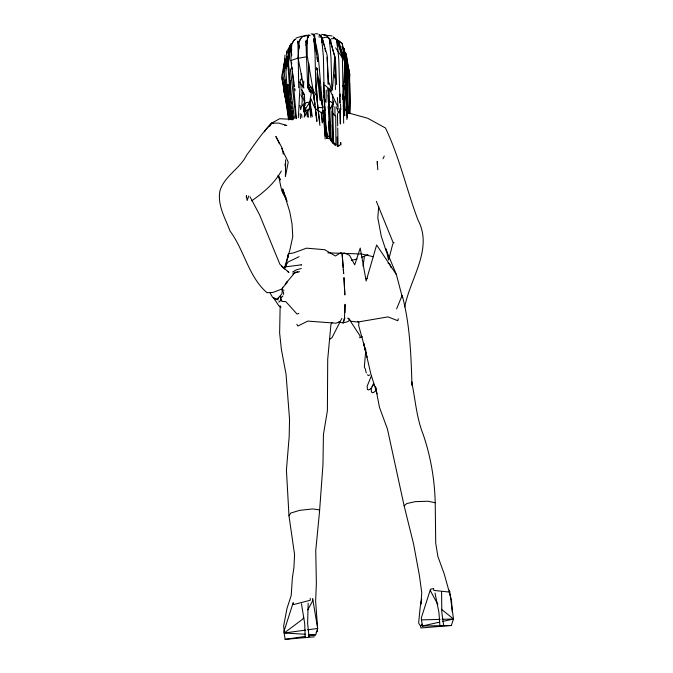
<?xml version="1.0" encoding="UTF-8"?>
<svg xmlns="http://www.w3.org/2000/svg" width="673" height="673" viewBox="0 0 673 673"><rect width="100%" height="100%" fill="white"/><g stroke="black" fill="none" stroke-linecap="round" stroke-linejoin="round"><path stroke-width="1.01" d="M288.591 55.169L288.591 48.927L288.061 59.148M325.143 139.025L323.377 56.246L321.559 37.579L322.325 38.336L327.196 55.405L327.995 84.159M281.6 148.371L288.221 162.126L285.402 176.654L285.621 159.863M344.929 312.659L345.022 304.314L344.492 317.892L342.927 322.922L347.689 321.711L350.002 319.894M308.343 87.406L308.629 63.321M288.313 91.225L288.246 96.34L291.392 119.247M323.679 121.561L323.705 119.466M299.106 47.716L299.14 45.688M280.161 305.685L279.632 333L281.398 349.472L286.059 374.365L289.558 419.456L289.154 436.945L286.42 470.006L288.986 515.855L294.572 554.577L293.933 567.507L292.36 578.006L291.199 595.512L286.992 608.426L283.644 625.991L284.343 632.713M289.516 118.961L284.847 91.208L285.074 79.776M326.254 90.174L325.984 102.456L324.007 96.904M283.569 294.438L283.619 292.721L282.542 290.761M246.343 197.643L246.394 195.641L247.142 200.495L248.774 195.927M284.687 58.534L285.091 59.947M282.626 287.278L281.928 293.798L276.914 299.586L272.599 297.365L269.848 292.452M308.167 603.21L307.62 623.257L309.008 636.734M328.113 88.264L329.375 138.975L327.625 138.049L324.092 115.142M286.496 63.691L286.849 51.325L289.449 47.001M292.275 119.945L287.842 93.858L288.153 84.411M289.718 80.137L289.02 98.948L291.905 119.727M307.048 43.459L307.468 37.242L308.747 35.501L308.209 37.478M287.792 64.263L287.951 61.193M298.341 117.682L300.36 79.229M343.07 98.199L344.913 62.951L342.305 43.594L338.771 40.902L337.282 40.582L333.295 36.973M349.624 110.448L350.111 101.169L349.632 82.611M284.174 66.341L284.982 55.085M294.538 86.531L290.82 60.578L291.72 43.947L294.219 39.8L295.918 39.042M289.735 90.35L288.061 66.602L289.558 45.327M303.817 81.046L303.473 87.179L299.149 81.946M280.893 300.638L280.305 296.313M291.602 55.935L291.72 53.907M316.243 91.856L317.664 68.797M303.868 88.121L298.156 58.307L299.207 41.633L300.915 38.21M343.55 99.15L344.214 88.777M344.61 82.552L344.938 77.37M345.459 69.075L345.72 64.919L342.305 43.594L335.516 38.714M332.74 86.262L334.717 56.65L329.955 39.362C328.449 36.771 324.588 36.746 322.325 38.336L322.401 40.43M316.15 632.418L317.429 631.24L317.513 626.588L315.629 601.3L316.369 583.314L315.738 550.649L319.507 511.85L322.973 464.521L323.427 434.548L327.398 410.681L327.709 359.39L330.948 324.327L332.092 322.645M291.089 52.317L291.72 43.947L294.816 39.278M420.894 604.135L421.769 592.829L419.397 575.44L413.601 544.078L404.128 505.827L387.429 428.995L379.505 407.476L375.408 386.378L376.501 390.256M345.552 85.648L346.948 67.939L344.189 48.675L341.859 46.715M288.061 66.602L289.079 54.05M378.706 206.569L377.797 217.724L381.263 236.223L386.243 251.281M347.361 74.022L347.739 69.916L344.189 48.675L342.111 47.068M348.656 75.931L348.934 72.903L346.107 53.773L343.92 51.695M349.354 78.884L349.733 74.762L346.107 53.773M280.742 300.915L281.196 296.818M287.951 257.809L288.423 253.771L293.47 252.947L306.518 248.169L324.739 249.708L335.415 256.001L341.161 252.501M285.487 68.394L286.757 58.231M291.72 43.947L290.871 43.997L288.507 63.102L291.173 93.497L294.463 118.398M363.058 266.247L364.413 256.228L367.963 254.52M328.92 103.129L330.435 140.161L332.47 142.668L332.151 104.307M282.382 77.126L282.096 79.12L284.368 91.259M283.383 70.143L283.678 68.15M283.964 66.156L284.393 63.169M284.679 61.176L284.973 59.182L281.684 76.503L284.965 94.843M301.411 89.198L304.381 94.548L304.844 103.852L303.582 111.996L309.673 102.237L311.296 93.581L307.923 86.136M286.816 56.599L284.25 72.844L289.617 119.205M289.011 51.897L285.932 71.38L287.766 99.427L290.315 119.214M365.826 349.573L364.337 367.021L365.582 369.578M309.109 109.152L305.281 110.767L304.221 117.06L309.109 109.152L311.019 98.796L313.626 105.526L316.074 109.186L323.057 113.695L322.947 110.683M421.062 603.168L421.576 600.266M421.693 599.256L420.238 606.945L418.732 621.86L418.757 623.333L420.633 626.142M330.435 140.161L330.822 138.133L329.745 106.94M328.071 94.826L328.382 101.497L329.921 109.169L333.185 103.894L333.774 100.916M309.151 91.2L309.992 87.162M285.604 267.114L288.423 253.771M286.664 56.524L282.845 74.341L284.662 87.339M398.265 318.741L397.819 320.735L388.01 316.874L357.75 322.047L350.414 321.181L347.815 318.093L349.295 318.691M388.59 260.03L392.754 244.005M305.937 45.36L307.914 37.108L308.983 35.45M308.545 635.918L315.687 634.866L317.681 628.456L312.634 598.692L312.777 600.636L307.754 609.881M344.87 317.875L343.297 322.905L338.569 322.19M430.459 589.312L421.273 618.016L422.375 625.999L451.305 625.503L453.526 619L449.446 590.187L449.657 592.105L433.774 590.398L433.572 588.471L430.459 589.312L430.661 591.239L437.837 604.43M313.921 41.919L314.846 39.068L314.712 35.139L314.266 34.087L312.524 34.71M404.767 306.905C410 278.647 433.362 248.976 418.076 220.231C406.526 189.702 399.611 157.423 385.478 128.013L367.694 118.255L347.411 112.652M396.616 308.907L402.185 295.304C409.983 324.428 411.035 354.789 411.977 384.788M371.403 375.879L367.147 386.193L367.408 389.187M341.817 318.413L332.033 337.61L329.61 339.453M382.962 158.794L384.3 156.069M372.127 386.773L373.902 384.174M264.556 131.832L265.49 129.998L271.614 123.142L279.674 118.717L291.695 119.323M373.465 383.669L371.252 388.481L371.403 391.762M303.742 617.267L302.741 619.118L284.183 633.007L285.108 639.35L314.384 636.826M286.353 53.798L287.161 52.418M269.469 126.6L271.614 123.142L278.672 123.083L286.774 125.506L284.746 125.186M285.84 283.526L287.287 281.23M288.986 515.855L290.753 513.062L299.628 510.353L312.575 508.923L319.221 509.781L319.507 511.85M335.718 115.672L335.945 144.922L335.238 145.36L332.975 143.231L333.581 142.289L332.622 103.819M336.559 106.948L338.376 112.837L340.774 109.11L340.488 104.054M369.645 374.92L368.451 375.643L367.483 374.819M281.306 171.077C274.365 183.544 263.252 192.739 251.685 200.832M293.571 274.147L285.125 284.275M422.181 624.132L420.726 626.1L420.911 627.951L451.305 625.503M301.925 93L304.524 102.843L302.69 105.308L306.047 111.457L305.365 107.63M276.914 299.586L278.664 297.39M287.051 282.643L281.507 289.171L273.019 292.419L267.013 292.713C248.48 276.771 244.383 250.339 230.065 231.108C225.295 218.254 217.253 205.206 219.911 190.939C224.277 176.099 240.11 168.645 246.781 154.891C254.874 144.165 262.091 132.774 271.614 123.142L273.633 123.453M337.114 136.939L337.358 146.293L340.546 144.771L340.521 142.676M369.687 389.659L370.899 388.304M281.794 297.23L282.963 295.943M278.799 302.16L280.103 300.781M376.493 389.743L373.801 392.477M338.376 112.837L340.252 110.944L340.774 109.11L337.148 108.706M369.351 389.541L368.35 390.012L367.635 389.398M373.431 392.342L372.371 392.788L371.622 392.023M304.844 103.852L306.383 102.515L309.673 102.237M404.128 505.827L406.744 503.564L415.291 501.637L428.036 501.234L435.221 502.781L435.717 543.187L437.896 556.504L444.188 573.85L451.448 599.845L452.29 612.161M292.738 273.978L295.035 272.018M308.436 35.206L308.907 34.996M292.629 271.985L296.473 269.806L301.285 268.51M317.572 108.345L319.061 107.512L322.847 107.672M299.174 256.657L288.086 261.99L284.578 267.467L289.811 250.322L292.763 236.585L292.032 223.907L289.819 211.961L282.652 188.886L287.119 201.328L282.164 190.737L284.25 194.177M362.368 336.727L359.727 337.804L360.19 336.079L350.414 321.181M298.862 313.366L297.071 314.089L285.764 301.58L282.08 301.521M297.819 271.598L294.101 273.07L299.552 271.707M339.722 321.744L335.962 323.2L307.771 321.105L297.929 326.052L296.852 324.293M301.125 264.994L301.58 264.817L284.41 266.979M357.085 259.021L351.289 260.409M361.662 257.279L364.413 256.228M296.044 38.041L301.294 36.384L304.196 36.174M290.82 60.578L298.248 57.954L297.878 41.171L299.207 41.633C300.15 37.781 303.658 35.265 307.468 35.189M305.163 36.106L306.72 35.677M331.225 38.832L334.279 38.512L336.912 39.783L344.736 59.283L345.628 95.827L346.906 119.533M337.358 146.293L339.133 145.848M422.375 625.999L439.368 622.18M442.388 621.507L453.526 619L441.37 609.25M298.156 58.307L306.484 56.784L305.937 40.784L306.358 43.821M308.209 35.274L310.169 35.341M285.108 639.35L305.492 636.364M365.464 278.597L367.475 278.328M310.203 598.289L310.346 600.24L293.335 604.615L293.209 602.663L284.065 631.097L284.183 633.007L305.5 630.113M307.536 629.835L317.681 628.456M311.162 33.953L312.398 33.86M315.486 33.7L317.9 33.902M323.898 35.063L332.083 35.913M421.466 619.892L440.083 619.379M442.144 619.32L453.526 619M393.133 242.903L394.126 242.894M327.81 252.871L361.687 253.99L373.38 256.733M318.716 36.889L320.247 36.931M284.183 633.007L305.601 634.269M308.629 634.454L315.687 634.866M328.382 101.497L330.923 101.665L333.185 103.894M321.61 34.331L325.841 35.105L331.082 41.045M281.928 289.836L283.989 290.206M319.179 34.92L321.105 35.526L324.336 46.302M319.894 125.397L315.814 89.072L315.048 54.353L313.887 38.765L314.846 39.068L318.136 54.908L325.152 136.224M318.943 34.895L320.651 35.476L322.325 38.336L322.788 41.356M345.249 97.812L346.839 98.46L345.72 94.691M278.361 299.939L273.558 297.87L278.984 305.996L281.07 307.182M343.878 252.838L349.581 255.345L354.721 264.851L360.232 248.076L366.154 281.003L376.636 244.964L396.405 274.592L402.437 297.76M327.684 135.853L329.627 136.939M388.01 263.16L389.76 264.169L391.181 267.795M281.289 266.18L285.1 269.343M287.388 271.244L288.91 272.506L279.867 264.22L259.635 214.931L250.062 196.827M325.059 85.244L331.612 91.217L329.476 83.141M333.867 37.402L337.282 40.582L344.913 62.951L338.771 40.902M320.971 36.956L322.325 38.336L322.594 40.355M320.441 36.283L322.325 38.336M309.807 88.87L312.617 91.932L311.776 86.968M333.581 142.289L335.945 144.922M327.507 36.578L329.955 39.362L335.406 58.677L336.626 84.562M357.649 321.282L358.995 322.838L358.591 325.269L364.581 346.94L370.865 374.037L377.124 393.865M329.577 137.553L330.805 139.025M332.041 140.506L333.27 141.978M281.112 299.922L282.088 301.125M328.037 106.771L329.299 108.437M331.814 111.76L334.961 115.916L334.927 106.746M308.284 87.263L313.769 94.817M285.932 197.685C280.338 191.578 280.734 182.972 278.344 175.67M330.822 138.133L332.723 140.926M335.608 47.791L342.397 57.903L343.667 123.201M307.973 82.804L317.631 97.408L316.007 85.555M342.759 99.024L343.802 100.723L345.358 110.759M342.456 85.294L345.72 90.678L344.155 84.916M277.941 175.703L280.38 179.884L278.487 175.619M302.345 91.898L303.91 94.582M329.518 89.501L338.132 107.377L337.375 97.526M279.396 143.786L275.863 136.451L282.281 148.321L283.274 154.235M348.261 68.537L349.506 71.254L350.12 113.358M346.452 63.716L347.638 66.568L347.748 98.83L348.707 113.325M396.405 274.592L385.646 248.699L386.226 249.254L388.371 259.5M346.141 63.026L348.547 68.839L349.556 113.762M376.358 201.328L393.293 242.936M344.197 57.954L345.737 61.79L346.225 97.08L347.495 117.817M344.416 58.526L346.654 64.103L347.024 98.165L348.084 112.509M300.907 94.691L302.286 98.527L301.908 105.165L300.663 109.615L299.956 105.383M345.594 64.036L346.948 67.939L344.122 57.962M349.043 75.225L349.691 77.176L349.186 75.241M349.094 72.819L349.733 74.762L348.875 71.851M342.961 98.039L343.802 100.723L342.86 94.59M337.375 42.677L337.282 40.582L342.397 57.903M346.334 63.985L347.201 66.955M365.574 370.133L366.322 372.993M307.788 84.419L309.63 91.511M324.832 48.288L325.589 51.283M283.829 85.765L283.905 90.998L286.404 102.153M435.044 593.106L438.956 612.497L439.915 625.84M285.958 97.333L287.598 105.526M288.002 107.571L288.414 109.615M283.905 90.998L287.775 110.565M285.31 96.315L285.697 98.342M297.878 41.171L299.149 48.246M330.485 42.382L329.955 39.362L330.342 42.441M304.524 102.843L305.029 105.711M285.588 82.804L285.916 92.075L287.724 102.338M284.847 91.208L287.388 105.552M313.887 38.765L316.604 54.252M286.765 90.359L287.564 97.56M316.621 67.729L316.966 69.731M317.311 71.742L322.098 102.153M322.653 106.856L320.499 94.43L322.653 107.621M310.169 106.014L311.565 114.225M284.94 164.094L285.604 168.031M301.454 603.79L304.701 623.492L305.163 637.053M324.975 121.821L325.471 124.858M326.296 129.931L327.625 138.049M309.975 101.404L312.314 116.766M337.282 40.582L337.737 43.619M316.344 52.595L316.638 54.572M317.076 57.55L317.664 61.512L314.846 39.068L313.677 34.104L315.258 42.121M312.701 88.937L313.307 93.034M290.871 43.997L291.771 50.063M285.916 92.075L289.693 117.868M294.833 88.6L295.136 90.678M286.841 93.429L289.499 111.886M285.293 96.895L288.557 119.668M443.658 625.528L441.808 612.262L441.581 591.55M309.841 89.484L310.261 92.521M290.526 97.551L290.803 99.604M291.089 101.665L291.375 103.718M291.796 106.797L292.082 108.849M292.368 110.902L292.789 113.989M293.075 116.042L293.504 119.121M303.565 105.796L304.835 115.066M301.512 114.376L301.916 117.447M293.075 119.146L290.315 98.308L290.13 80.55M317.033 121.005L313.122 90.317L307.267 56.145L307.124 41.423L307.225 43.518M322.359 104.222L322.746 107.327M323.141 110.431L323.402 112.5M323.789 115.596L325.488 129.048M326.01 133.178L326.666 138.352L323.906 90.064M286.437 100.445L288.927 119.962M309.269 103.886L310.892 117.43M309.799 104.063L311.128 115.386M314.771 103.76L313.677 94.405L314.871 104.845M315.738 112.071L316.1 115.184M307.78 110.927L308.512 117.178M315.115 106.931L316.79 121.544M290.315 68.839L296.027 118.726M316.815 96.996L318.077 108.303M318.304 110.355L319.683 122.696M322.552 104.971L322.746 106.771M316.68 68.066L316.89 70.127M317.202 73.231L319.927 100.084M321.189 112.484L322.241 122.814M291.544 62.076L291.729 64.171M291.998 67.317L292.175 69.412M292.36 71.506L296.406 118.625M435.221 502.781C434.64 479.378 430.678 456.412 423.124 434.253C416.419 417.487 415.325 399.064 411.624 381.515L411.826 385.284M343.23 267.45L342.061 253.031L343.6 273.633M343.39 269.503L343.726 273.625M344.054 277.747L344.862 294.951L343.911 277.756M328.079 88.634L328.5 93.858M318.985 78.716L320.743 100.681M321.66 112.189L322.493 122.654M301.521 73.601L301.74 76.697M300.15 113.476L300.503 118.616M377.805 169.747L377.242 161.385L377.435 165.55M321.559 37.579L321.887 42.761M307.039 111.844L307.359 117.018M327.095 57.255L328.735 84.125M328.988 88.256L329.602 102.784M324.033 94.927L324.596 104.231M324.723 106.3L324.966 110.431M326.161 130.082L326.666 138.352M337.291 46.008L336.912 39.783L338.771 59.224L339.991 102.876M344.837 115.621L343.567 90.72M343.945 106.334L344.34 113.527M334.801 74.804L334.969 77.891M329.635 43.669L329.391 38.538L330.998 57.87L331.848 88.71M301.294 73.677L301.588 79.902M301.79 84.058L301.984 88.213M302.084 90.291L302.236 93.404M343.398 105.51L343.878 115.941M306.484 56.784L307.729 88.23M315.157 47.287L314.846 39.068L314.855 47.362M344.139 96.432L344.248 99.579M344.534 107.983L344.643 111.129M328.256 107.049L328.331 109.11M328.761 121.468L329.089 130.73M286.849 51.325L286.891 52.637M332.126 113.14L332.975 143.231M349.396 73.332L349.523 78.48M340.336 94.06L340.387 96.138M332.412 85.892L332.521 90.081M332.622 94.279L332.95 106.847M339.73 94.742L339.932 103.062M340.109 110.347L340.445 123.882M340.908 142.617L340.959 144.695M323.646 82.375L323.906 92.857M334.717 56.65L335.457 89.61M332.126 124.833L332.47 142.668M337.467 113.51L337.686 125.901M337.728 127.971L338.031 145.528M298.248 57.954L298.711 87.768M340.092 110.204L340.269 123.824M287.724 84.68L287.842 93.858M308.688 63.254L308.722 89.088M364.581 346.94L363.58 343.037L366.936 357.17L364.581 346.94"/></g></svg>
